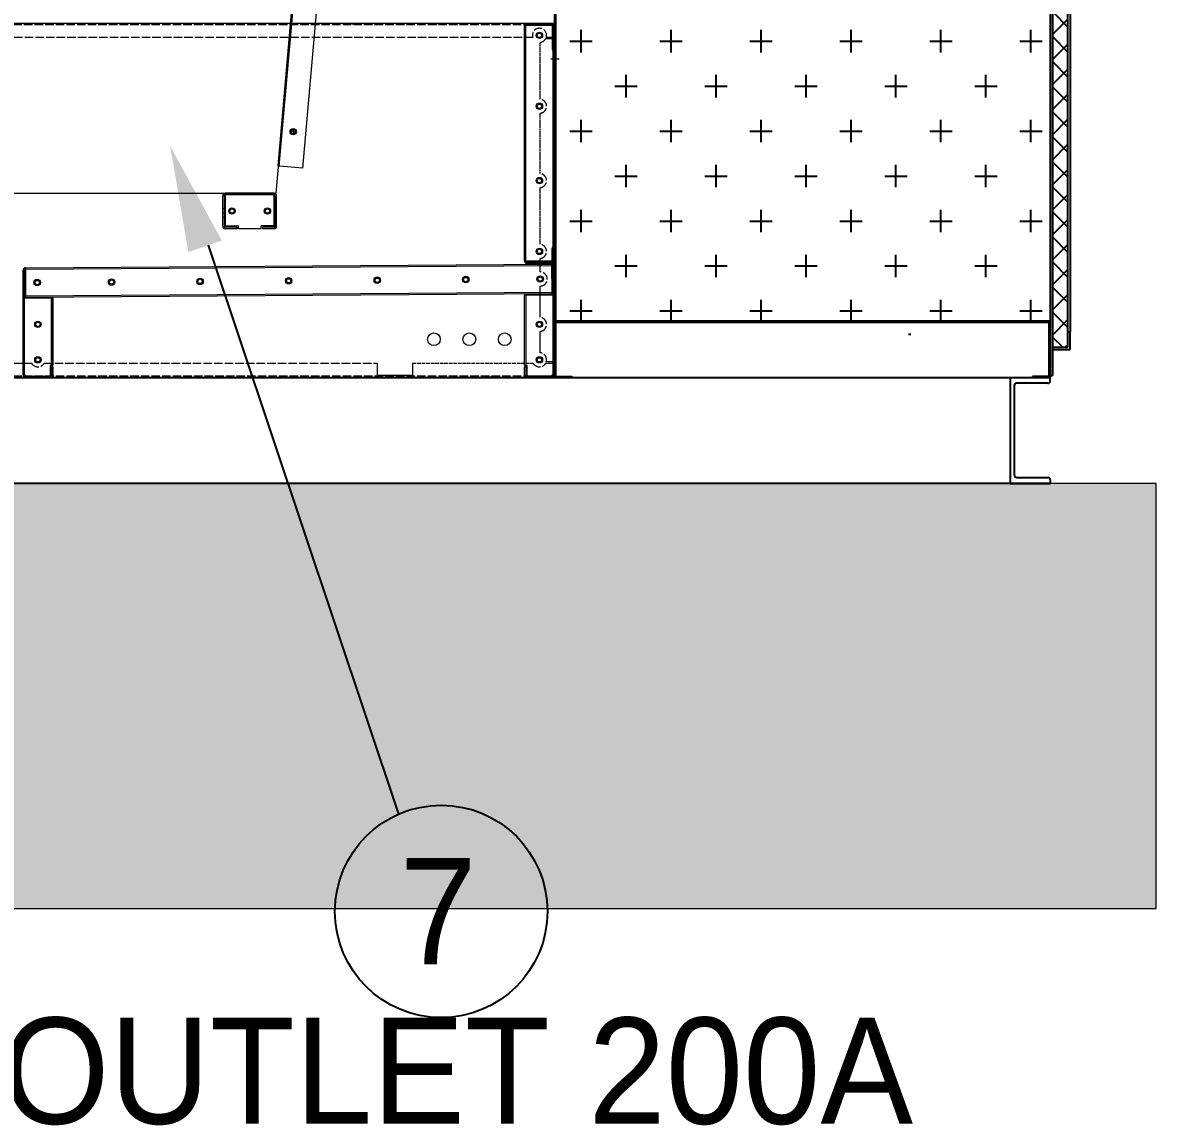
# Model space of a CAD drawing. Header units: millimetres. Extents: x 1817 to 34080, y 1746 to 24560.
# Drawn here: x 17911 to 19512, y 8652 to 10209 of the extents above; entities that cross this region are included whole.
import ezdxf
from ezdxf.enums import TextEntityAlignment as Align

# ---------------------------------------------------------------- set-up
doc = ezdxf.new("R2010")
doc.units = ezdxf.units.MM
doc.linetypes.add('DASHDOT', pattern=[18.5, 12, -3, 0.5, -3])
doc.linetypes.add('DASHED', pattern=[15, 12, -3])
for name, color, linetype in [('냉각탑_dim', 1, 'Continuous'), ('냉각탑_text', 3, 'Continuous'), ('냉각탑_찬넬방진', 1, 'Continuous')]:
    doc.layers.add(name, color=color, linetype=linetype)
doc.styles.add('돋움', font='Dotum.ttf')

# ---------------------------------------------------------------- blocks, each defined once
blk = doc.blocks.new('A$C079E55C6')
at = {"color": 7, "lineweight": 15}
for p, q in [((3.1, 339), (3.1, 337.4)), ((3.1, 339), (38.9, 339)), ((3.1, 339), (3.1, 337.4)), ((3.1, 337.4), (38.9, 337.4)), ((18, 337.4), (18, 339)), ((18, 337.4), (18, 339)), ((18, 337.4), (18, 339)), ((18, 337.4), (18, 339)), ((18, 337.4), (18, 339)), ((18, 337.4), (18, 339)), ((18, 337.4), (18, 339)), ((18, 337.4), (18, 339)), ((18, 337.4), (18, 339)), ((18, 337.4), (18, 339)), ((18, 337.4), (18, 339)), ((24, 337.4), (24, 339)), ((24, 337.4), (24, 339)), ((24, 337.4), (24, 339)), ((24, 337.4), (24, 339)), ((24, 337.4), (24, 339)), ((24, 337.4), (24, 339)), ((24, 337.4), (24, 339)), ((24, 337.4), (24, 339)), ((24, 337.4), (24, 339)), ((24, 337.4), (24, 339)), ((24, 337.4), (24, 339)), ((0, 3.1), (0, 335.9)), ((0, 335.9), (1.6, 335.9)), ((3.1, 335.9), (0, 335.9)), ((1.6, 3.1), (1.6, 335.9)), ((1.6, 335.9), (2, 335.9)), ((2, 335.9), (3.1, 335.9)), ((38.9, 335.9), (3.1, 335.9)), ((38.9, 335.9), (3.1, 335.9)), ((38.9, 335.9), (38.9, 302)), ((38.9, 335.9), (38.9, 302)), ((40.4, 335.9), (40.4, 304)), ((42, 321), (40.4, 321)), ((42, 321), (40.4, 321)), ((42, 321), (40.4, 321)), ((42, 321), (40.4, 321)), ((42, 321), (40.4, 321)), ((42, 321), (40.4, 321)), ((42, 321), (40.4, 321)), ((42, 321), (40.4, 321)), ((42, 321), (40.4, 321)), ((42, 321), (40.4, 321)), ((42, 321), (40.4, 321)), ((42, 321), (40.4, 321)), ((42, 321), (40.4, 321)), ((42, 321), (40.4, 321)), ((42, 321), (40.4, 321)), ((42, 321), (40.4, 321)), ((42, 304), (42, 335.9)), ((42, 315), (40.4, 315)), ((42, 315), (40.4, 315)), ((42, 315), (40.4, 315)), ((42, 315), (40.4, 315)), ((42, 315), (40.4, 315)), ((42, 315), (40.4, 315)), ((42, 315), (40.4, 315)), ((42, 315), (40.4, 315)), ((42, 315), (40.4, 315)), ((42, 315), (40.4, 315)), ((42, 315), (40.4, 315)), ((42, 315), (40.4, 315)), ((42, 315), (40.4, 315)), ((42, 315), (40.4, 315)), ((42, 315), (40.4, 315)), ((42, 315), (40.4, 315)), ((38.9, 302), (42, 302)), ((40, 302), (38.9, 302)), ((40.4, 302), (40, 302)), ((42, 304), (40.4, 304)), ((40.4, 22), (40.4, 302)), ((40.4, 302), (40.4, 22)), ((42, 302), (40.4, 302)), ((42, 22), (42, 302)), ((42, 302), (42, 22)), ((38.9, 3.1), (38.9, 22)), ((40, 22), (38.9, 22)), ((38.9, 3.1), (38.9, 22)), ((38.9, 22), (42, 22)), ((40.4, 22), (40, 22)), ((42, 22), (40.4, 22)), ((40.4, 3.1), (40.4, 20)), ((42, 20), (40.4, 20)), ((42, 3.1), (42, 20)), ((0, 3.1), (3.1, 3.1)), ((0, 3.1), (1.6, 3.1)), ((1.6, 3.1), (2, 3.1)), ((2, 3.1), (3.1, 3.1)), ((38.9, 3.1), (3.1, 3.1)), ((3.1, 3.1), (38.9, 3.1)), ((3.1, 0), (3.1, 1.6)), ((3.1, 1.6), (38.9, 1.6)), ((3.1, 0), (3.1, 1.6)), ((38.9, 0), (3.1, 0)), ((16.5, 1.6), (16.5, 0)), ((16.5, 1.6), (16.5, 0)), ((16.5, 1.6), (16.5, 0)), ((16.5, 1.6), (16.5, 0)), ((16.5, 1.6), (16.5, 0)), ((16.5, 1.6), (16.5, 0)), ((16.5, 1.6), (16.5, 0)), ((16.5, 1.6), (16.5, 0)), ((16.5, 1.6), (16.5, 0)), ((16.5, 1.6), (16.5, 0)), ((16.5, 1.6), (16.5, 0)), ((16.5, 1.6), (16.5, 0)), ((16.5, 1.6), (16.5, 0)), ((16.5, 1.6), (16.5, 0)), ((16.5, 1.6), (16.5, 0)), ((16.5, 1.6), (16.5, 0)), ((16.5, 1.6), (16.5, 0)), ((16.5, 1.6), (16.5, 0)), ((16.5, 1.6), (16.5, 0)), ((16.5, 1.6), (16.5, 0)), ((16.5, 1.6), (16.5, 0)), ((16.5, 1.6), (16.5, 0)), ((16.5, 1.6), (16.5, 0)), ((16.5, 1.6), (16.5, 0)), ((16.5, 1.6), (16.5, 0)), ((16.5, 1.6), (16.5, 0)), ((25.5, 1.6), (25.5, 0)), ((25.5, 1.6), (25.5, 0)), ((25.5, 1.6), (25.5, 0)), ((25.5, 1.6), (25.5, 0)), ((25.5, 1.6), (25.5, 0)), ((25.5, 1.6), (25.5, 0)), ((25.5, 1.6), (25.5, 0)), ((25.5, 1.6), (25.5, 0)), ((25.5, 1.6), (25.5, 0)), ((25.5, 1.6), (25.5, 0)), ((25.5, 1.6), (25.5, 0)), ((25.5, 1.6), (25.5, 0)), ((25.5, 1.6), (25.5, 0)), ((25.5, 1.6), (25.5, 0)), ((25.5, 1.6), (25.5, 0)), ((25.5, 1.6), (25.5, 0)), ((25.5, 1.6), (25.5, 0)), ((25.5, 1.6), (25.5, 0)), ((25.5, 1.6), (25.5, 0)), ((25.5, 1.6), (25.5, 0)), ((25.5, 1.6), (25.5, 0)), ((25.5, 1.6), (25.5, 0)), ((25.5, 1.6), (25.5, 0)), ((25.5, 1.6), (25.5, 0)), ((25.5, 1.6), (25.5, 0)), ((25.5, 1.6), (25.5, 0)), ((42, 13), (40.4, 13)), ((42, 13), (40.4, 13)), ((42, 13), (40.4, 13)), ((42, 13), (40.4, 13)), ((42, 13), (40.4, 13)), ((42, 13), (40.4, 13)), ((42, 13), (40.4, 13)), ((42, 13), (40.4, 13)), ((42, 13), (40.4, 13)), ((42, 13), (40.4, 13)), ((42, 13), (40.4, 13)), ((42, 13), (40.4, 13)), ((42, 13), (40.4, 13)), ((42, 13), (40.4, 13)), ((42, 13), (40.4, 13)), ((42, 13), (40.4, 13)), ((42, 13), (40.4, 13)), ((42, 7), (40.4, 7)), ((42, 7), (40.4, 7)), ((42, 7), (40.4, 7)), ((42, 7), (40.4, 7)), ((42, 7), (40.4, 7)), ((42, 7), (40.4, 7)), ((42, 7), (40.4, 7)), ((42, 7), (40.4, 7)), ((42, 7), (40.4, 7)), ((42, 7), (40.4, 7)), ((42, 7), (40.4, 7)), ((42, 7), (40.4, 7)), ((42, 7), (40.4, 7)), ((42, 7), (40.4, 7)), ((42, 7), (40.4, 7)), ((42, 7), (40.4, 7)), ((42, 7), (40.4, 7))]:
    blk.add_line(p, q, dxfattribs=at)
for centre in [(21, 322), (21, 222), (21, 117), (21, 17)]:
    blk.add_circle(centre, 3, dxfattribs=at)
for centre, radius, start, end in [((3.1, 335.9), 3.1, 90, 180), ((3.1, 335.9), 1.5, 90, 180), ((38.9, 335.9), 3.1, 360, 90), ((38.9, 335.9), 1.5, 360, 90), ((3.1, 3.1), 3.1, 180, 270), ((3.1, 3.1), 1.5, 180, 270), ((38.9, 3.1), 3.1, 270, 360), ((38.9, 3.1), 1.5, 270, 360)]:
    blk.add_arc(centre, radius, start, end, dxfattribs=at)
blk = doc.blocks.new('A$C42EA2B24')
at = {"color": 7, "lineweight": 15}
for p, q in [((0, 151.5), (2, 151.5)), ((0, 151.5), (2, 151.5)), ((0, 3.5), (0, 151.5)), ((2, 151.5), (0, 151.5)), ((2, 3.5), (2, 151.5)), ((2, 151.5), (2.4, 151.5)), ((2, 112.5), (2, 151.5)), ((2, 151.5), (2, 112.5)), ((2, 151.5), (2.9, 151.5)), ((2.4, 151.5), (2.9, 151.5)), ((2.9, 151.5), (2.9, 112.5)), ((2.9, 112.5), (2.9, 151.5)), ((3.5, 155), (746.5, 160)), ((3.5, 153), (746.5, 158)), ((3.5, 151.5), (3.5, 155)), ((3.5, 155), (3.5, 153)), ((3.5, 155), (3.5, 153)), ((3.5, 152.6), (3.5, 153)), ((3.5, 151.5), (3.5, 152.6)), ((3.7, 116.5), (3.5, 151.5)), ((3.5, 151.5), (3.7, 116.5)), ((726, 159.8), (726, 157.8)), ((726, 159.8), (726, 157.8)), ((726, 159.8), (726, 157.8)), ((726, 159.8), (726, 157.8)), ((726, 159.8), (726, 157.8)), ((726, 159.8), (726, 157.8)), ((726, 159.8), (726, 157.8)), ((726, 159.8), (726, 157.8)), ((726, 159.8), (726, 157.8)), ((726, 159.8), (726, 157.8)), ((726, 159.8), (726, 157.8)), ((726, 159.8), (726, 157.8)), ((726, 159.8), (726, 157.8)), ((726, 159.8), (726, 157.8)), ((726, 159.8), (726, 157.8)), ((726, 159.8), (726, 157.8)), ((726, 159.8), (726, 157.8)), ((726, 159.8), (726, 157.8)), ((726, 159.8), (726, 157.8)), ((726, 159.8), (726, 157.8)), ((726, 159.8), (726, 157.8)), ((726, 159.8), (726, 157.8)), ((726, 159.8), (726, 157.8)), ((726, 159.8), (726, 157.8)), ((726, 159.8), (726, 157.8)), ((726, 159.8), (726, 157.8)), ((732, 159.9), (732, 157.9)), ((732, 159.9), (732, 157.9)), ((732, 159.9), (732, 157.9)), ((732, 159.9), (732, 157.9)), ((732, 159.9), (732, 157.9)), ((732, 159.9), (732, 157.9)), ((732, 159.9), (732, 157.9)), ((732, 159.9), (732, 157.9)), ((732, 159.9), (732, 157.9)), ((732, 159.9), (732, 157.9)), ((732, 159.9), (732, 157.9)), ((732, 159.9), (732, 157.9)), ((732, 159.9), (732, 157.9)), ((732, 159.9), (732, 157.9)), ((732, 159.9), (732, 157.9)), ((732, 159.9), (732, 157.9)), ((732, 159.9), (732, 157.9)), ((732, 159.9), (732, 157.9)), ((732, 159.9), (732, 157.9)), ((732, 159.9), (732, 157.9)), ((732, 159.9), (732, 157.9)), ((732, 159.9), (732, 157.9)), ((732, 159.9), (732, 157.9)), ((732, 159.9), (732, 157.9)), ((732, 159.9), (732, 157.9)), ((732, 159.9), (732, 157.9)), ((746.5, 160), (746.5, 158)), ((746.5, 160), (746.5, 158)), ((746.5, 158), (746.5, 160)), ((746.5, 158), (746.5, 157.5)), ((746.5, 156.5), (746.5, 158)), ((746.5, 157.5), (746.5, 156.5)), ((746.5, 156.5), (746.7, 121.5)), ((746.7, 121.5), (746.5, 156.5)), ((747.1, 116.6), (747.1, 156.5)), ((747.1, 156.5), (747.6, 156.5)), ((748, 156.5), (747.1, 156.5)), ((747.1, 156.5), (747.1, 116.6)), ((747.6, 156.5), (748, 156.5)), ((748, 116.6), (748, 156.5)), ((750, 156.5), (748, 156.5)), ((748, 156.5), (750, 156.5)), ((748, 156.5), (748, 116.6)), ((748, 156.5), (748, 3.5)), ((750, 156.5), (748, 156.5)), ((750, 156.5), (750, 3.5)), ((0, 138.5), (2, 138.5)), ((0, 138.5), (2, 138.5)), ((0, 137), (2, 137)), ((0, 137), (2, 137)), ((0, 137), (2, 137)), ((0, 137), (2, 137)), ((0, 137), (2, 137)), ((0, 137), (2, 137)), ((0, 137), (2, 137)), ((0, 137), (2, 137)), ((0, 137), (2, 137)), ((0, 137), (2, 137)), ((0, 137), (2, 137)), ((0, 137), (2, 137)), ((0, 137), (2, 137)), ((0, 137), (2, 137)), ((0, 131), (2, 131)), ((0, 131), (2, 131)), ((0, 131), (2, 131)), ((0, 131), (2, 131)), ((0, 131), (2, 131)), ((0, 131), (2, 131)), ((0, 131), (2, 131)), ((0, 131), (2, 131)), ((0, 131), (2, 131)), ((0, 131), (2, 131)), ((0, 131), (2, 131)), ((0, 131), (2, 131)), ((0, 131), (2, 131)), ((0, 131), (2, 131)), ((0, 129.5), (2, 129.5)), ((0, 129.5), (2, 129.5)), ((750, 143.6), (748, 143.6)), ((750, 143.6), (748, 143.6)), ((750, 134.6), (748, 134.6)), ((750, 134.6), (748, 134.6)), ((2, 112.5), (3.5, 112.5)), ((2, 112.5), (2.9, 112.5)), ((3.5, 112.5), (2.9, 112.5)), ((38.5, 112.5), (3.5, 112.5)), ((3.5, 112.5), (38.5, 112.5)), ((746.7, 120), (3.7, 115)), ((746.7, 120), (3.7, 115)), ((3.8, 113), (3.7, 116.5)), ((3.7, 115.5), (3.7, 116.5)), ((3.7, 115), (3.7, 115.5)), ((3.8, 113), (3.7, 115)), ((746.8, 118), (3.8, 113)), ((746.8, 118), (3.8, 113)), ((42, 112.5), (38.5, 112.5)), ((39.6, 112.5), (38.5, 112.5)), ((40, 112.5), (39.6, 112.5)), ((40, 112.5), (40, 17)), ((42, 112.5), (40, 112.5)), ((40, 17), (40, 112.5)), ((42, 112.5), (42, 17)), ((42, 112.5), (42, 17)), ((708, 17), (708, 116.6)), ((708, 116.6), (710, 116.6)), ((708, 116.6), (711.5, 116.6)), ((708, 17), (708, 116.6)), ((710, 17), (710, 116.6)), ((710.4, 116.6), (710, 116.6)), ((710, 17), (710, 116.6)), ((711.5, 116.6), (710.4, 116.6)), ((746.5, 116.6), (711.5, 116.6)), ((711.5, 116.6), (746.5, 116.6)), ((746.5, 116.6), (747.1, 116.6)), ((746.5, 116.6), (748, 116.6)), ((746.7, 121.5), (746.7, 120.4)), ((746.8, 118), (746.7, 121.5)), ((746.7, 120.4), (746.7, 120)), ((746.8, 118), (746.7, 120)), ((748, 116.6), (747.1, 116.6)), ((750, 125), (748, 125)), ((750, 125), (748, 125)), ((750, 95), (748, 95)), ((750, 95), (748, 95)), ((0, 52), (2, 52)), ((0, 52), (2, 52)), ((0, 52), (2, 52)), ((0, 52), (2, 52)), ((0, 52), (2, 52)), ((0, 52), (2, 52)), ((0, 52), (2, 52)), ((0, 52), (2, 52)), ((0, 52), (2, 52)), ((0, 52), (2, 52)), ((750, 55), (748, 55)), ((750, 55), (748, 55)), ((0, 46), (2, 46)), ((0, 46), (2, 46)), ((0, 46), (2, 46)), ((0, 46), (2, 46)), ((0, 46), (2, 46)), ((0, 46), (2, 46)), ((0, 46), (2, 46)), ((0, 46), (2, 46)), ((0, 46), (2, 46)), ((0, 46), (2, 46)), ((38.5, 17), (38.5, 0)), ((38.5, 17), (38.5, 2)), ((38.5, 17), (42, 17)), ((39.6, 17), (38.5, 17)), ((40, 17), (39.6, 17)), ((42, 17), (40, 17)), ((708, 17), (710, 17)), ((711.5, 17), (708, 17)), ((710, 17), (710.4, 17)), ((710.4, 17), (711.5, 17)), ((711.5, 0), (711.5, 17)), ((711.5, 0), (711.5, 17)), ((750, 25), (748, 25)), ((750, 25), (748, 25)), ((0, 3.5), (3.5, 3.5)), ((0, 3.5), (2, 3.5)), ((2.4, 3.5), (2, 3.5)), ((2, 0.4), (2.9, 2.2)), ((3.5, 3.5), (2.4, 3.5)), ((3.5, 0), (3.5, 3.5)), ((3.5, 0), (3.5, 3.5)), ((3.5, 2), (38.5, 2)), ((38.5, 0), (3.5, 0)), ((38.5, 0), (3.5, 0)), ((38.5, 0), (3.5, 0)), ((38.5, 2), (38.5, 0)), ((42, 15), (40, 15)), ((40, 15), (40, 3.5)), ((42, 15), (40, 15)), ((40, 15), (40, 3.5)), ((42, 15), (42, 3.5)), ((42, 15), (42, 3.5)), ((708, 3.5), (708, 15)), ((708, 3.5), (708, 15)), ((708, 15), (710, 15)), ((708, 15), (710, 15)), ((710, 3.5), (710, 15)), ((710, 3.5), (710, 15)), ((746.5, 2), (711.5, 2)), ((746.5, 0), (711.5, 0)), ((711.5, 0), (746.5, 0)), ((711.5, 0), (746.5, 0)), ((746.5, 3.5), (746.5, 2)), ((746.5, 3.5), (747.6, 3.5)), ((750, 3.5), (746.5, 3.5)), ((746.5, 3.5), (746.5, 0)), ((746.5, 2), (746.5, 0)), ((748, 0.3), (747.1, 2.1)), ((747.6, 3.5), (748, 3.5)), ((750, 3.5), (748, 3.5))]:
    blk.add_line(p, q, dxfattribs=at)
for centre in [(20, 134.1), (125, 134.9), (250, 135.7), (375, 136.6), (500, 137.4), (625, 138.3), (730, 139), (21, 75), (729, 75), (21, 25), (729, 25)]:
    blk.add_circle(centre, 3, dxfattribs=at)
for centre, radius, start, end in [((3.5, 151.5), 3.5, 90.3801, 179.9981), ((3.5, 151.5), 1.5, 90.3801, 179.9981), ((746.5, 156.5), 3.5, 359.9981, 90.3801), ((746.5, 156.5), 1.5, 359.9981, 90.3801), ((3.5, 3.5), 3.5, 179.9981, 269.9981), ((3.5, 3.5), 1.5, 179.9981, 269.9981), ((38.5, 3.5), 3.5, 269.9981, 359.9981), ((38.5, 3.5), 1.5, 269.9981, 359.9981), ((711.5, 3.5), 3.5, 179.9981, 269.9981), ((711.5, 3.5), 1.5, 179.9981, 269.9981), ((746.5, 3.5), 3.5, 269.9981, 359.9981), ((746.5, 3.5), 1.5, 269.9981, 359.9981)]:
    blk.add_arc(centre, radius, start, end, dxfattribs=at)
blk = doc.blocks.new('A$C76EF066E')
at = {"color": 7, "lineweight": 15}
for p, q in [((72.5, 50), (3.5, 50)), ((3.5, 46.5), (3.5, 50)), ((3.5, 48), (3.5, 50)), ((72.5, 48), (72.5, 50)), ((72.5, 46.5), (72.5, 50)), ((2, 46.5), (0, 46.5)), ((0, 3.5), (0, 46.5)), ((2, 46.5), (0, 46.5)), ((2, 46.5), (2, 3.5)), ((72.5, 48), (3.5, 48)), ((3.5, 47.6), (3.5, 48)), ((3.5, 46.5), (3.5, 47.6)), ((3.5, 46.5), (3.5, 4)), ((3.5, 4), (3.5, 46.5)), ((72.5, 48), (72.5, 47.6)), ((72.5, 47.6), (72.5, 46.5)), ((72.5, 46.5), (72.5, 4)), ((72.5, 4), (72.5, 46.5)), ((74, 46.5), (74, 3.5)), ((74, 46.5), (76, 46.5)), ((74, 46.5), (76, 46.5)), ((76, 3.5), (76, 46.5)), ((2, 28), (0, 28)), ((2, 28), (0, 28)), ((2, 28), (0, 28)), ((2, 28), (0, 28)), ((2, 28), (0, 28)), ((2, 22), (0, 22)), ((2, 22), (0, 22)), ((2, 22), (0, 22)), ((2, 22), (0, 22)), ((2, 22), (0, 22)), ((2, 22), (0, 22)), ((2, 22), (0, 22)), ((74, 28), (76, 28)), ((74, 28), (76, 28)), ((74, 28), (76, 28)), ((74, 28), (76, 28)), ((74, 28), (76, 28)), ((74, 22), (76, 22)), ((74, 22), (76, 22)), ((74, 22), (76, 22)), ((74, 22), (76, 22)), ((74, 22), (76, 22)), ((74, 22), (76, 22)), ((74, 22), (76, 22)), ((2, 16), (0, 16)), ((2, 16), (0, 16)), ((3.5, 4), (22, 4)), ((3.5, 4), (22, 4)), ((20, 2), (3.5, 2)), ((20, 0), (3.5, 0)), ((20, 2), (20, 0)), ((22, 0), (22, 4)), ((22, 0), (22, 4)), ((54, 0), (22, 0)), ((54, 0), (22, 0)), ((54, 0), (54, 4)), ((72.5, 4), (54, 4)), ((72.5, 4), (54, 4)), ((54, 0), (54, 4)), ((56, 2), (56, 0)), ((72.5, 2), (56, 2)), ((72.5, 0), (56, 0)), ((74, 16), (76, 16)), ((74, 16), (76, 16))]:
    blk.add_line(p, q, dxfattribs=at)
for centre in [(13, 25), (63, 25)]:
    blk.add_circle(centre, 3, dxfattribs=at)
for centre, radius, start, end in [((3.5, 46.5), 3.5, 90, 180), ((72.5, 46.5), 3.5, 360, 90), ((3.5, 46.5), 1.5, 90, 180), ((72.5, 46.5), 1.5, 360, 90), ((3.5, 3.5), 3.5, 180, 270), ((3.5, 3.5), 1.5, 180, 270), ((72.5, 3.5), 1.5, 270, 360), ((72.5, 3.5), 3.5, 270, 360)]:
    blk.add_arc(centre, radius, start, end, dxfattribs=at)
blk = doc.blocks.new('A$C7B6532BF')
at = {"color": 5, "lineweight": 5}
for p, q in [((609.6, 0), (848.7, 2732.8)), ((0, 0), (609.6, 0))]:
    blk.add_line(p, q, dxfattribs=at)
blk = doc.blocks.new('A$C493D0A01')
at = {"lineweight": 5}
blk.add_blockref('A$C7B6532BF', (914.4, 0), dxfattribs=at)
blk = doc.blocks.new('A$C7AF137E1')
at = {"color": 7, "lineweight": 13, "ltscale": 0.004}
blk.add_line((0, 35), (0, 33.4), dxfattribs=at)
at = {"color": 7, "lineweight": 13}
for p, q in [((2700, 35), (0, 35)), ((2700, 33.4), (0, 33.4)), ((2700, 0), (0, 0))]:
    blk.add_line(p, q, dxfattribs=at)
at = {"color": 7, "lineweight": 13, "ltscale": 0.00375}
blk.add_line((0, 31.9), (0, 33.4), dxfattribs=at)
at = {"color": 7, "lineweight": 13, "ltscale": 0.07975}
blk.add_line((0, 0), (0, 31.9), dxfattribs=at)
at = {"color": 7, "linetype": 'DASHDOT', "lineweight": 13, "ltscale": 0.0195}
for p, q in [((53.9, 17.5), (46.1, 17.5)), ((50, 21.4), (50, 13.6))]:
    blk.add_line(p, q, dxfattribs=at)
at = {"color": 7, "lineweight": 13}
blk.add_circle((50, 17.5), 3, dxfattribs=at)
blk = doc.blocks.new('A$C04956384')
at = {"color": 7, "lineweight": 13, "ltscale": 0.00249}
for p, q in [((1, 498), (0, 498)), ((2499, 498), (2500, 498)), ((1, 2), (0, 2)), ((2499, 2), (2500, 2))]:
    blk.add_line(p, q, dxfattribs=at)
at = {"color": 7, "lineweight": 13, "ltscale": 0.00225}
for p, q in [((0, 497.1), (0, 498)), ((2500, 497.1), (2500, 498)), ((0, 2.9), (0, 2)), ((2500, 2.9), (2500, 2))]:
    blk.add_line(p, q, dxfattribs=at)
at = {"color": 7, "linetype": 'DASHED', "lineweight": 13, "ltscale": 0.005}
for p, q in [((0, 497.1), (2, 497.1)), ((37, 498), (37, 500)), ((43, 498), (43, 500)), ((237, 498), (237, 500)), ((243, 498), (243, 500)), ((437, 498), (437, 500)), ((443, 498), (443, 500)), ((642, 498), (642, 500)), ((648, 498), (648, 500)), ((842, 498), (842, 500)), ((848, 498), (848, 500)), ((1042, 498), (1042, 500)), ((1048, 498), (1048, 500)), ((1124, 498), (1124, 500)), ((1130, 498), (1130, 500)), ((1324, 498), (1324, 500)), ((1330, 498), (1330, 500)), ((1524, 498), (1524, 500)), ((1530, 498), (1530, 500)), ((1729, 498), (1729, 500)), ((1735, 498), (1735, 500)), ((1929, 498), (1929, 500)), ((1935, 498), (1935, 500)), ((2129, 498), (2129, 500)), ((2135, 498), (2135, 500)), ((2209, 498), (2209, 500)), ((2215, 498), (2215, 500)), ((2334, 498), (2334, 500)), ((2340, 498), (2340, 500)), ((2459, 498), (2459, 500)), ((2465, 498), (2465, 500)), ((2500, 497.1), (2498, 497.1)), ((0, 478), (2, 478)), ((2500, 478), (2498, 478)), ((0, 454.5), (2, 454.5)), ((2498, 454.5), (2500, 454.5)), ((0, 445.5), (2, 445.5)), ((2498, 445.5), (2500, 445.5)), ((0, 254.5), (2, 254.5)), ((0, 245.5), (2, 245.5)), ((2498, 254.5), (2500, 254.5)), ((2498, 245.5), (2500, 245.5)), ((0, 104.5), (2, 104.5)), ((2498, 104.5), (2500, 104.5)), ((0, 95.5), (2, 95.5)), ((2498, 95.5), (2500, 95.5)), ((0, 54.5), (2, 54.5)), ((2498, 54.5), (2500, 54.5)), ((0, 45.5), (2, 45.5)), ((2498, 45.5), (2500, 45.5)), ((0, 22), (2, 22)), ((2500, 22), (2498, 22)), ((0, 2.9), (2, 2.9)), ((89, 0), (89, 2)), ((111, 0), (111, 2)), ((2389, 0), (2389, 2)), ((2411, 0), (2411, 2)), ((2500, 2.9), (2498, 2.9))]:
    blk.add_line(p, q, dxfattribs=at)
at = {"color": 7, "lineweight": 13}
for p, q in [((0, 2.9), (0, 497.1)), ((2498.3, 500), (1.7, 500)), ((2500, 497.1), (2500, 2.9)), ((485, 355), (235, 355)), ((235, 355), (235, 105)), ((485, 355), (485, 105)), ((485, 105), (235, 105)), ((2498.3, 0), (1.7, 0))]:
    blk.add_line(p, q, dxfattribs=at)
at = {"color": 7, "lineweight": 13, "ltscale": 0.00176}
for p, q in [((1, 498), (1.7, 498)), ((2499, 498), (2498.3, 498)), ((1, 2), (1.7, 2)), ((2499, 2), (2498.3, 2))]:
    blk.add_line(p, q, dxfattribs=at)
at = {"color": 7, "lineweight": 13, "ltscale": 0.003378}
for p, q in [((1.7, 498.6), (1.7, 500)), ((2498.3, 498.6), (2498.3, 500)), ((1.7, 1.4), (1.7, 0)), ((2498.3, 1.4), (2498.3, 0))]:
    blk.add_line(p, q, dxfattribs=at)
at = {"color": 7, "lineweight": 13, "ltscale": 0.003013}
for p, q in [((1.7, 498.6), (1.7, 497.4)), ((2498.3, 498.6), (2498.3, 497.4)), ((1.7, 1.4), (1.7, 2.6)), ((2498.3, 1.4), (2498.3, 2.6))]:
    blk.add_line(p, q, dxfattribs=at)
at = {"color": 7, "linetype": 'DASHED', "lineweight": 13}
for p, q in [((2498.3, 498), (1.7, 498)), ((2, 2.9), (2, 497.1)), ((2498, 497.1), (2498, 2.9)), ((505.1, 480), (1.7, 480)), ((2469.5, 480), (534.9, 480)), ((250, 20), (587.3, 20)), ((654.7, 20), (966.3, 20)), ((1027.7, 20), (1718.3, 20)), ((1779.7, 20), (2250, 20)), ((2498.3, 2), (1.7, 2))]:
    blk.add_line(p, q, dxfattribs=at)
at = {"color": 7, "linetype": 'DASHED', "lineweight": 13, "ltscale": 0.001775}
for p, q in [((1.7, 498), (2.4, 498)), ((2498.3, 498), (2497.6, 498)), ((1.7, 2), (2.4, 2)), ((2498.3, 2), (2497.6, 2))]:
    blk.add_line(p, q, dxfattribs=at)
at = {"color": 7, "linetype": 'DASHED', "lineweight": 13, "ltscale": 0.002475}
for p, q in [((1.7, 496.6), (1.7, 497.6)), ((2498.3, 496.6), (2498.3, 497.6)), ((1.7, 3.4), (1.7, 2.4)), ((2498.3, 3.4), (2498.3, 2.4))]:
    blk.add_line(p, q, dxfattribs=at)
at = {"color": 7, "linetype": 'DASHED', "lineweight": 13, "ltscale": 0.0415}
for p, q in [((1.7, 480), (1.7, 496.6)), ((2498.3, 496.6), (2498.3, 480)), ((3.4, 478), (20, 478)), ((1.7, 3.4), (1.7, 20)), ((20, 22), (3.4, 22)), ((200, 20), (200, 3.4)), ((250, 20), (250, 3.4)), ((2250, 20), (2250, 3.4)), ((2300, 20), (2300, 3.4)), ((2498.3, 20), (2498.3, 3.4))]:
    blk.add_line(p, q, dxfattribs=at)
at = {"color": 7, "linetype": 'DASHED', "lineweight": 13, "ltscale": 0.00225}
for p, q in [((2, 497.1), (2, 498)), ((2498, 497.1), (2498, 498)), ((2, 2.9), (2, 2)), ((2498, 2.9), (2498, 2))]:
    blk.add_line(p, q, dxfattribs=at)
at = {"color": 7, "linetype": 'DASHED', "lineweight": 13, "ltscale": 0.0035}
for p, q in [((2, 478), (3.4, 478)), ((2498, 478), (2496.6, 478)), ((2, 22), (3.4, 22)), ((2498, 22), (2496.6, 22))]:
    blk.add_line(p, q, dxfattribs=at)
at = {"color": 7, "linetype": 'DASHED', "lineweight": 13, "ltscale": 0.057625}
for p, q in [((20, 478), (20, 455)), ((20, 45.1), (20, 22))]:
    blk.add_line(p, q, dxfattribs=at)
at = {"color": 7, "linetype": 'DASHED', "lineweight": 13, "ltscale": 0.200251}
for p, q in [((2480, 393), (2480, 473.1)), ((2480, 188), (2480, 268.1))]:
    blk.add_line(p, q, dxfattribs=at)
at = {"color": 7, "linetype": 'DASHED', "lineweight": 13, "ltscale": 0.022349}
blk.add_line((2496.6, 478), (2487.7, 478), dxfattribs=at)
at = {"color": 7, "linetype": 'DASHED', "lineweight": 13, "ltscale": 0.024401}
blk.add_line((2498.3, 480), (2488.5, 480), dxfattribs=at)
at = {"color": 7, "linetype": 'DASHED', "lineweight": 13, "ltscale": 0.275251}
for p, q in [((20, 435.1), (20, 325)), ((20, 305.1), (20, 195)), ((20, 175.1), (20, 65))]:
    blk.add_line(p, q, dxfattribs=at)
at = {"color": 7, "linetype": 'DASHED', "lineweight": 13, "ltscale": 0.212751}
blk.add_line((2480, 288), (2480, 373.1), dxfattribs=at)
at = {"color": 7, "linetype": 'DASHED', "lineweight": 13, "ltscale": 0.047625}
blk.add_line((2480, 149), (2480, 168.1), dxfattribs=at)
at = {"color": 7, "linetype": 'DASHED', "lineweight": 13, "ltscale": 0.110125}
blk.add_line((2480, 85), (2480, 129), dxfattribs=at)
at = {"color": 7, "linetype": 'DASHED', "lineweight": 13, "ltscale": 0.075251}
blk.add_line((2480, 35), (2480, 65.1), dxfattribs=at)
at = {"color": 7, "linetype": 'DASHED', "lineweight": 13, "ltscale": 0.136599}
blk.add_line((1.7, 20), (56.3, 20), dxfattribs=at)
at = {"color": 7, "linetype": 'DASHED', "lineweight": 13, "ltscale": 0.31585}
blk.add_line((73.7, 20), (200, 20), dxfattribs=at)
at = {"color": 7, "linetype": 'DASHED', "lineweight": 13, "ltscale": 0.081699}
blk.add_line((604.7, 20), (637.3, 20), dxfattribs=at)
at = {"color": 7, "linetype": 'DASHED', "lineweight": 13, "ltscale": 0.066699}
for p, q in [((983.7, 20), (1010.3, 20)), ((1735.7, 20), (1762.3, 20))]:
    blk.add_line(p, q, dxfattribs=at)
at = {"color": 7, "linetype": 'DASHED', "lineweight": 13, "ltscale": 0.425849}
blk.add_line((2300, 20), (2470.3, 20), dxfattribs=at)
at = {"color": 7, "linetype": 'DASHED', "lineweight": 13, "ltscale": 0.026599}
blk.add_line((2487.7, 20), (2498.3, 20), dxfattribs=at)
at = {"color": 7, "linetype": 'DASHED', "lineweight": 13, "ltscale": 0.020152}
blk.add_line((2496.6, 22), (2488.5, 22), dxfattribs=at)
at = {"color": 7, "linetype": 'DASHED', "lineweight": 13, "ltscale": 0.125}
for p, q in [((200, 3.4), (250, 3.4)), ((2250, 3.4), (2300, 3.4))]:
    blk.add_line(p, q, dxfattribs=at)
at = {"color": 7, "lineweight": 5}
blk.add_circle((520, 478), 5, dxfattribs=at)
at = {"color": 7, "lineweight": 13}
for centre, radius in [((2479, 483), 4.5), ((21, 445), 4.5), ((2479, 383), 4.5), ((225, 365), 3), ((315, 365), 3), ((405, 365), 3), ((495, 365), 3), ((2131.4, 347), 4.5), ((21, 315), 4.5), ((570.4, 309.9), 4.5), ((225, 275), 3), ((495, 275), 3), ((2479, 278), 4.5), ((596, 235), 4.5), ((646, 235), 4.5), ((1130, 235), 4.5), ((1193, 235), 4.5), ((1256, 235), 4.5), ((1435, 235), 4.5), ((1498, 235), 4.5), ((1561, 235), 4.5), ((2045, 235), 4.5), ((2095, 235), 4.5), ((21, 185), 4.5), ((225, 185), 3), ((495, 185), 3), ((2479, 178), 4.5), ((1018, 129), 4.5), ((1123, 129.7), 4.5), ((1248, 130.6), 4.5), ((1373, 131.5), 4.5), ((1498, 132.4), 4.5), ((1623, 133.3), 4.5), ((1728, 134), 4.5), ((1770, 134), 4.5), ((1875, 134.7), 4.5), ((2000, 135.6), 4.5), ((2125, 136.5), 4.5), ((2250, 137.4), 4.5), ((2375, 138.3), 4.5), ((2480, 139), 4.5), ((225, 95), 3), ((315, 95), 3), ((405, 95), 3), ((495, 95), 3), ((1019, 75), 4.5), ((1727, 75), 4.5), ((1771, 75), 4.5), ((2479, 75), 4.5), ((21, 55), 4.5), ((70, 54), 9), ((120, 54), 9), ((170, 54), 9), ((220, 54), 4.5), ((320, 54), 4.5), ((420, 54), 4.5), ((520, 54), 4.5), ((620, 54), 4.5), ((720, 54), 4.5), ((845, 54), 4.5), ((970, 54), 4.5), ((2330, 54), 9), ((2380, 54), 9), ((2430, 54), 9), ((65, 15), 4.5), ((596, 25), 4.5), ((646, 25), 4.5), ((975, 15), 4.5), ((1019, 25), 4.5), ((1727, 25), 4.5), ((1771, 25), 4.5), ((2479, 25), 4.5)]:
    blk.add_circle(centre, radius, dxfattribs=at)
at = {"color": 7, "linetype": 'DASHED', "lineweight": 13}
for centre, radius, start, end in [((520, 478), 15, 7.6621, 172.3379), ((2479, 483), 10, 342.5424, 197.4576), ((2479, 483), 10, 275.739, 330), ((21, 445), 10, 95.7389, 264.2611), ((2479, 383), 10, 275.739, 84.261), ((21, 315), 10, 95.7389, 264.2611), ((2479, 278), 10, 275.739, 84.261), ((21, 185), 10, 95.7389, 264.2611), ((2479, 178), 10, 275.739, 84.261), ((2480, 139), 10, 270, 90), ((2479, 75), 10, 275.7392, 84.2608), ((21, 55), 10, 95.7389, 264.2611), ((2479, 25), 10, 342.5424, 84.2608), ((65, 15), 10, 149.9999, 30.0001), ((596, 25), 10, 210, 330), ((646, 25), 10, 210, 330), ((975, 15), 10, 149.9999, 30.0001), ((1019, 25), 10, 210, 330), ((1727, 25), 10, 210, 330), ((1771, 25), 10, 210, 330), ((2479, 25), 10, 210, 330)]:
    blk.add_arc(centre, radius, start, end, dxfattribs=at)
at = {"color": 7, "lineweight": 13}
for points in [[(1, 498), (1.4, 497.7), (1.9, 497.4), (2.4, 497.1), (2.9, 496.9), (3.4, 496.6)], [(1.7, 498.6), (2, 498.3), (2.4, 497.9), (2.7, 497.5), (3.1, 497), (3.4, 496.6)], [(2498.3, 498.6), (2498, 498.3), (2497.6, 497.9), (2497.3, 497.5), (2496.9, 497), (2496.6, 496.6)], [(2499, 498), (2498.6, 497.7), (2498.2, 497.4), (2497.6, 497.1), (2497.1, 496.9), (2496.6, 496.6)], [(1, 2), (1.4, 2.3), (1.9, 2.6), (2.4, 2.9), (2.9, 3.1), (3.4, 3.4)], [(1.7, 1.4), (2, 1.7), (2.4, 2.1), (2.7, 2.5), (3.1, 3), (3.4, 3.4)], [(2498.3, 1.4), (2498, 1.7), (2497.6, 2.1), (2497.3, 2.5), (2496.9, 3), (2496.6, 3.4)], [(2499, 2), (2498.6, 2.3), (2498.2, 2.6), (2497.6, 2.9), (2497.1, 3.1), (2496.6, 3.4)]]:
    blk.add_open_spline(points, degree=5, dxfattribs=at)
at = {"color": 7, "linetype": 'DASHED', "lineweight": 13}
for points in [[(1.7, 497.4), (2, 497.3), (2.4, 497.1), (2.7, 497), (3.1, 496.8), (3.4, 496.6)], [(2.4, 498), (2.6, 497.7), (2.8, 497.4), (3, 497.2), (3.2, 496.9), (3.4, 496.6)], [(2497.6, 498), (2497.4, 497.7), (2497.2, 497.4), (2497, 497.2), (2496.8, 496.9), (2496.6, 496.6)], [(2498.3, 497.4), (2498, 497.3), (2497.6, 497.1), (2497.3, 497), (2496.9, 496.8), (2496.6, 496.6)], [(1.7, 2.6), (2, 2.7), (2.4, 2.9), (2.7, 3), (3.1, 3.2), (3.4, 3.4)], [(2.4, 2), (2.6, 2.3), (2.8, 2.6), (3, 2.8), (3.2, 3.1), (3.4, 3.4)], [(2498.3, 2.6), (2498, 2.7), (2497.6, 2.9), (2497.3, 3), (2496.9, 3.2), (2496.6, 3.4)], [(2497.6, 2), (2497.4, 2.3), (2497.2, 2.6), (2497, 2.8), (2496.8, 3.1), (2496.6, 3.4)]]:
    blk.add_open_spline(points, degree=5, dxfattribs=at)
blk = doc.blocks.new('SOUND-IN')
h = blk.add_hatch()
h.set_pattern_fill('CROSS', color=5, scale=10)
h.set_pattern_definition([(0, (273763.22, 183601.135), (63.5, 63.5), [31.75, -95.25]), (90, (273779.095, 183585.26), (-63.5, 63.5), [31.75, -95.25])])
h.paths.add_polyline_path([(957672.9, 172663.3), (956974.5, 172663.3), (956974.5, 169185.3), (957672.9, 169185.3)])
at = {"ltscale": 500}
h = blk.add_hatch(dxfattribs=at)
h.set_pattern_fill('ANSI37', color=251, scale=200)
h.set_pattern_definition([(45, (926298.806, 156596.986), (-17.67767, 17.67767), []), (135, (926298.806, 156596.986), (-17.67767, -17.67767), [])])
h.paths.add_polyline_path([(957697.9, 172040.8), (957697.9, 172662.6), (957676.1, 172662.6), (957676.1, 169148), (957697.9, 169148), (957697.9, 169169.8)])
for p, q in [((956972.9, 172705.3), (956972.9, 169105.3)), ((957672.9, 172705.3), (957672.9, 169105.3)), ((956974.5, 172663.3), (956974.5, 169185.3)), ((957672.9, 172664.9), (957672.9, 169183.7)), ((956974.5, 169185.3), (957672.9, 169185.3)), ((956974.5, 169183.7), (957671.3, 169183.7)), ((956974.5, 169106.9), (956974.5, 169183.7)), ((957671.3, 169106.9), (957671.3, 169183.7)), ((956997.9, 169106.9), (956997.9, 169105.3)), ((956997.9, 169105.3), (957647.9, 169105.3)), ((957647.9, 169106.9), (957647.9, 169105.3))]:
    blk.add_line(p, q)
at = {"color": 251, "ltscale": 500}
for p, q in [((957672.9, 172702.3), (957672.9, 169108.3)), ((957676.1, 172702.3), (957676.1, 169108.3)), ((957697.9, 169169.8), (957697.9, 172640.8)), ((957701.1, 172640.8), (957701.1, 169169.8)), ((957697.9, 169148), (957697.9, 169169.8)), ((957697.9, 169169.8), (957701.1, 169169.8)), ((957701.1, 169144.8), (957701.1, 169169.8)), ((957676.1, 169148), (957697.9, 169148)), ((957676.1, 169144.8), (957701.1, 169144.8)), ((957672.9, 169108.3), (957676.1, 169108.3))]:
    blk.add_line(p, q, dxfattribs=at)
at = {"color": 7, "lineweight": 13, "ltscale": 2.5}
for p in [(956972.9, 169601.8), (956972.9, 169108.8)]:
    blk.add_line(p, (956972.9, 169588.3), dxfattribs=at)
at = {"ltscale": 500}
for p, q in [((956972.9, 169105.3), (956997.9, 169105.3)), ((956974.5, 169106.9), (956997.9, 169106.9)), ((957671.3, 169106.9), (957647.9, 169106.9)), ((957672.9, 169105.3), (957647.9, 169105.3))]:
    blk.add_line(p, q, dxfattribs=at)
at = {"layer": '냉각탑_찬넬방진', "ltscale": 150}
blk.add_line((957616.5, 169105.3), (957672.9, 169105.3), dxfattribs=at)
blk = doc.blocks.new('1')
for p, q in [((18661.9, 13307.8), (18661.9, 9707.8)), ((18663.5, 13265.8), (18663.5, 9709.4))]:
    blk.add_line(p, q)
at = {"color": 1, "lineweight": 5}
blk.add_line((18656.9, 10157.8), (18668.9, 10157.8), dxfattribs=at)
at = {"color": 251, "ltscale": 500}
blk.add_line((19161.9, 9768.8), (19165.1, 9768.8), dxfattribs=at)
at = {"layer": '냉각탑_dim'}
blk.add_solid([(18192.5, 9901.2), (18119.6, 10034.6), (18145.3, 9884.8)], dxfattribs=at)
at = {"layer": '냉각탑_찬넬방진', "ltscale": 30}
for p, q in [((11363.5, 9708.1), (19361.9, 9707.8)), ((19361.9, 9558.2), (11363.5, 9558.2))]:
    blk.add_line(p, q, dxfattribs=at)
at = {"layer": '냉각탑_찬넬방진', "ltscale": 150}
for p, q in [((19305.5, 9707.8), (19305.5, 9558.2)), ((19358.5, 9699.7), (19314.5, 9699.7)), ((19361.9, 9703.1), (19361.9, 9707.8)), ((19311.1, 9696.4), (19311.1, 9570.2)), ((19305.5, 9558.2), (19361.9, 9558.2)), ((19314.5, 9566.6), (19358.5, 9566.6)), ((19361.9, 9563.2), (19361.9, 9558.2))]:
    blk.add_line(p, q, dxfattribs=at)
for centre, start, end in [((19314.5, 9696.4), 90, 180), ((19358.5, 9703.1), 270, 0), ((19314.5, 9570), 180, 270), ((19358.5, 9563.2), 0, 90)]:
    blk.add_arc(centre, 3.39, start, end, dxfattribs=at)
at = {"lineweight": 5}
for name, p in [('SOUND-IN', (-938311, -159397.6)), ('A$C493D0A01', (16745.4, 9967.8)), ('A$C04956384', (16161.9, 9707.8)), ('A$C079E55C6', (18619.9, 9868.8)), ('A$C76EF066E', (18193.9, 9917.8)), ('A$C42EA2B24', (17911.9, 9707.7))]:
    blk.add_blockref(name, p, dxfattribs=at)
at = {"lineweight": 5, "rotation": 85.00158515409453}
blk.add_blockref('A$C7AF137E1', (18306.4, 10003.4), dxfattribs=at)

msp = doc.modelspace()

# ---------------------------------------------------------------- hatches: boundary and pattern name
h = msp.add_hatch()
h.set_pattern_fill('AR-CONC', color=4)
h.set_pattern_definition([(50, (-316943.46, -192725.35), (182.18467, -15.939086), [19.05, -209.55]), (355, (-316943.46, -192725.35), (-35.24342, 191.056845), [15.24, -167.64058]), (100.451445, (-316928.28, -192726.68), (146.94125, 175.11775), [16.19001, -178.090245]), (46.1842, (-316943.46, -192674.55), (271.07904, -42.04233), [28.575, -314.325]), (96.63556, (-316920.87, -192678.06), (237.40413, 247.42612), [24.28502, -267.1356]), (351.18415, (-316943.46, -192674.55), (237.40413, 247.42612), [22.85997, -251.45973]), (21, (-316918.06, -192687.25), (151.61439, -102.2652), [19.05, -209.55]), (326, (-316918.06, -192687.25), (61.80203, 184.18797), [15.24, -167.64]), (71.451445, (-316905.42, -192695.77), (213.41642, 81.92277), [16.19001, -178.08994]), (37.5, (-316943.46, -192725.35), (3.088603, 84.555039), [0, -165.608, 0, -170.18, 0, -168.275]), (7.5, (-316943.46, -192725.35), (66.819663, 100.180575), [0, -97.028, 0, -161.798, 0, -64.135]), (327.5, (-317000.1, -192725.35), (135.590595, -5.728744), [0, -63.5, 0, -198.12, 0, -262.89]), (317.5, (-317025.5, -192725.35), (148.12918, 25.42649), [0, -82.55, 0, -131.572, 0, -186.69])])
edge = h.paths.add_edge_path()
edge.add_line((11161.5, 8958.1), (19511.4, 8958.1))
edge.add_line((19511.4, 8958.1), (19511.6, 9558.1))
edge.add_line((19511.6, 9558.1), (11011.6, 9558.1))
edge.add_line((11011.6, 9558.1), (11011.4, 8958.1))

# ---------------------------------------------------------------- linework, layer by layer
at = {"lineweight": 5, "elevation": 0}
msp.add_lwpolyline([(11011.5, 8958.1), (19511.5, 8958.1), (19511.5, 9558.1), (11011.5, 9558.1)], close=True, dxfattribs=at)
at = {"layer": '냉각탑_dim', "linetype": 'ByBlock', "lineweight": -2, "elevation": 0}
msp.add_lwpolyline([(18173.3, 9894.5), (18442, 9091.2)], dxfattribs=at)
at = {"layer": '냉각탑_dim', "linetype": 'ByBlock', "lineweight": -2}
msp.add_circle((18502.2, 8953.9), 150, dxfattribs=at)

# ---------------------------------------------------------------- block references
msp.add_blockref('1', (0, 0))

# ---------------------------------------------------------------- texts
at = {"layer": '냉각탑_text', "style": '돋움'}
msp.add_text('7', height=150, dxfattribs=at).set_placement((18497.9, 8954.1), align=Align.MIDDLE_CENTER)
msp.add_text('Water OUTLET 200A', height=150, dxfattribs=at).set_placement((17303.6, 8729, 0), align=Align.MIDDLE_LEFT)

doc.saveas('drawing.dxf')
